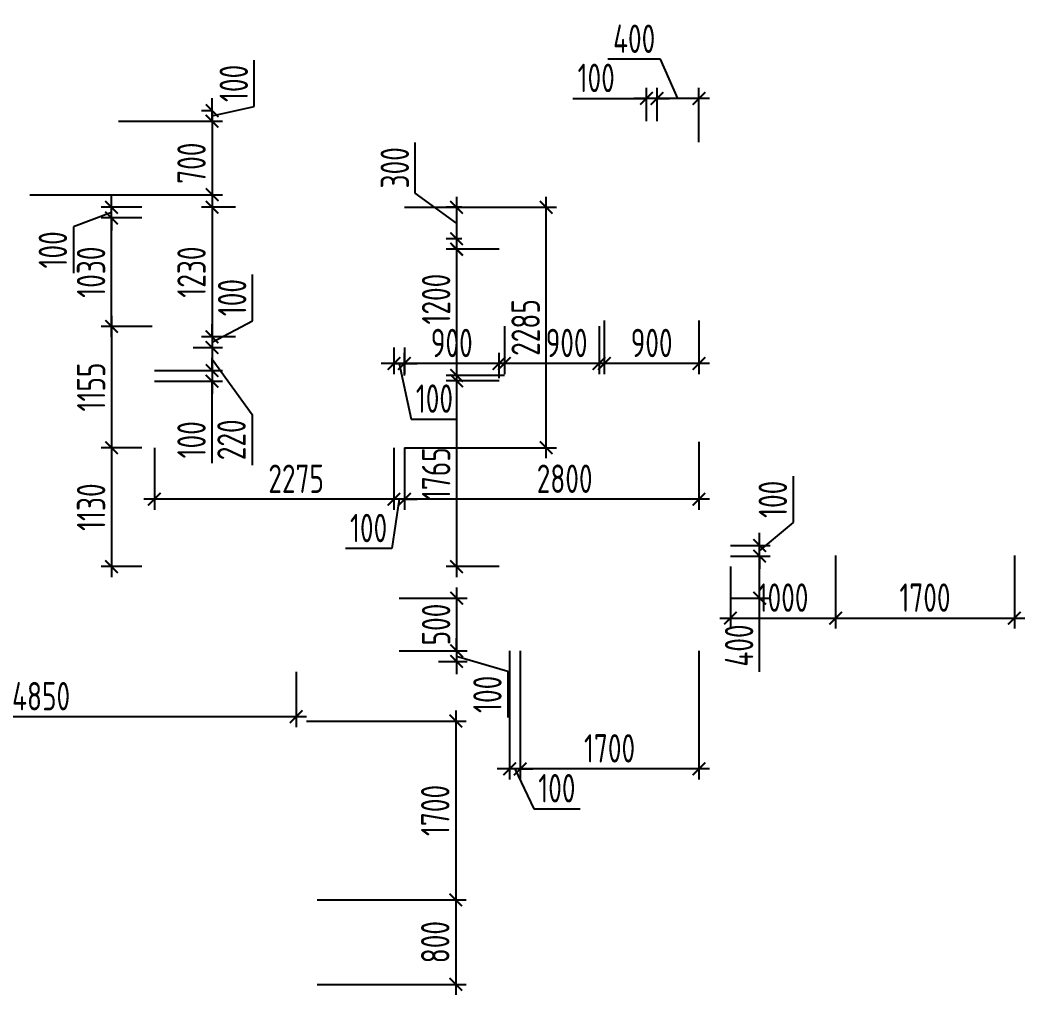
# Model space of a CAD drawing. Header units: millimetres. Extents: x -350007 to 535970, y -888 to 133718.
# Drawn here: x 102983 to 112537, y 71096 to 80359 of the extents above; entities that cross this region are included whole.
import ezdxf

# ---------------------------------------------------------------- set-up
doc = ezdxf.new("R2010")
doc.units = ezdxf.units.MM
doc.layers.add('АР_Размеры нов.', color=15, linetype='Continuous', lineweight=0)
doc.styles.add('ISOCPEUR', font='isocpeur.ttf', dxfattribs={"width": 0.7})
doc.dimstyles.new('R_100', dxfattribs={"dimtxt": 270, "dimasz": 120, "dimexe": 100, "dimexo": 0, "dimgap": 60, "dimtad": 1, "dimdec": 0, "dimrnd": 5, "dimzin": 0, "dimdsep": 46, "dimtxsty": 'ISOCPEUR', "dimblk": 'ARCHTICK', "dimcen": 0, "dimdle": 100, "dimclrd": 256, "dimclre": 256, "dimclrt": 256, "dimadec": 0, "dimazin": 0, "dimtfac": 2, "dimtdec": 0, "dimtofl": 0, "dimtmove": 1, "dimatfit": 3, "dimfxl": 1, "dimtvp": 3, "dimtolj": 1, "dimtzin": 0, "dimarcsym": 0})

# ---------------------------------------------------------------- blocks, each defined once
blk = doc.blocks.new('_ArchTick')
at = {"color": 0, "linetype": 'ByBlock', "const_width": 0.15}
blk.add_lwpolyline([(-0.5, -0.5), (0.5, 0.5)], dxfattribs=at)
blk = doc.blocks.new('*D2667')
at = {"layer": 'АР_Размеры нов.', "lineweight": -2, "ltscale": 100, "transparency": 16777216}
for p, q in [((103852.9, 77348.7), (103852.9, 78579)), ((104139.7, 78479), (103752.9, 78479)), ((104238.8, 77448.7), (103752.9, 77448.7))]:
    blk.add_line(p, q, dxfattribs=at)
at = {"layer": 'АР_Размеры нов.', "lineweight": -2, "ltscale": 100, "transparency": 16777216, "xscale": 120, "yscale": 120, "zscale": 120}
for p, rotation in [((103852.9, 78479), 90), ((103852.9, 77448.7), 270)]:
    blk.add_blockref('_ArchTick', p, dxfattribs=dict(at, rotation=rotation))
at = {"layer": 'АР_Размеры нов.', "ltscale": 100, "transparency": 16777216, "insert": (103657.9, 77963.9), "char_height": 270, "attachment_point": 5, "rotation": 90, "style": 'ISOCPEUR'}
blk.add_mtext('\\A1;1030', dxfattribs=at)
blk = doc.blocks.new('*D2683')
at = {"layer": 'АР_Размеры нов.', "lineweight": -2, "ltscale": 100, "transparency": 16777216}
for p, q in [((107125.2, 73798.2), (107125.2, 71898.2)), ((105707.5, 73698.2), (107225.2, 73698.2)), ((105807.5, 71998.2), (107225.2, 71998.2))]:
    blk.add_line(p, q, dxfattribs=at)
at = {"layer": 'АР_Размеры нов.', "lineweight": -2, "ltscale": 100, "transparency": 16777216, "xscale": 120, "yscale": 120, "zscale": 120}
for p, rotation in [((107125.2, 73698.2), 90), ((107125.2, 71998.2), 270)]:
    blk.add_blockref('_ArchTick', p, dxfattribs=dict(at, rotation=rotation))
at = {"layer": 'АР_Размеры нов.', "ltscale": 100, "transparency": 16777216, "insert": (106930.2, 72848.2), "char_height": 270, "attachment_point": 5, "rotation": 90, "style": 'ISOCPEUR'}
blk.add_mtext('\\A1;1700', dxfattribs=at)
blk = doc.blocks.new('*D2976')
at = {"layer": 'АР_Размеры нов.', "lineweight": -2, "ltscale": 100, "transparency": 16777216}
for p, q in [((107125.2, 72098.2), (107125.2, 71095.7)), ((105807.5, 71998.2), (107225.2, 71998.2)), ((105807.5, 71195.7), (107225.2, 71195.7))]:
    blk.add_line(p, q, dxfattribs=at)
at = {"layer": 'АР_Размеры нов.', "lineweight": -2, "ltscale": 100, "transparency": 16777216, "xscale": 120, "yscale": 120, "zscale": 120}
for p, rotation in [((107125.2, 71998.2), 90), ((107125.2, 71195.7), 270)]:
    blk.add_blockref('_ArchTick', p, dxfattribs=dict(at, rotation=rotation))
at = {"layer": 'АР_Размеры нов.', "ltscale": 100, "transparency": 16777216, "insert": (106930.2, 71596.9), "char_height": 270, "attachment_point": 5, "rotation": 90, "style": 'ISOCPEUR'}
blk.add_mtext('\\A1;800', dxfattribs=at)
blk = doc.blocks.new('*D1975')
at = {"layer": 'АР_Размеры нов.', "lineweight": -2, "ltscale": 100, "transparency": 16777216}
for p, q in [((103852.9, 76395.7), (103852.9, 75065.7)), ((104139.7, 76295.7), (103752.9, 76295.7)), ((104139.7, 75165.7), (103752.9, 75165.7))]:
    blk.add_line(p, q, dxfattribs=at)
at = {"layer": 'АР_Размеры нов.', "lineweight": -2, "ltscale": 100, "transparency": 16777216, "xscale": 120, "yscale": 120, "zscale": 120}
for p, rotation in [((103852.9, 76295.7), 90), ((103852.9, 75165.7), 270)]:
    blk.add_blockref('_ArchTick', p, dxfattribs=dict(at, rotation=rotation))
at = {"layer": 'АР_Размеры нов.', "ltscale": 100, "transparency": 16777216, "insert": (103657.9, 75730.7), "char_height": 270, "attachment_point": 5, "rotation": 90, "style": 'ISOCPEUR'}
blk.add_mtext('\\A1;1130', dxfattribs=at)
blk = doc.blocks.new('*D1976')
at = {"layer": 'АР_Размеры нов.', "lineweight": -2, "ltscale": 100, "transparency": 16777216}
for p, q in [((103852.9, 77348.7), (103852.9, 78579)), ((104139.7, 78479), (103752.9, 78479)), ((104238.8, 77448.7), (103752.9, 77448.7))]:
    blk.add_line(p, q, dxfattribs=at)
at = {"layer": 'АР_Размеры нов.', "lineweight": -2, "ltscale": 100, "transparency": 16777216, "xscale": 120, "yscale": 120, "zscale": 120}
for p, rotation in [((103852.9, 78479), 90), ((103852.9, 77448.7), 270)]:
    blk.add_blockref('_ArchTick', p, dxfattribs=dict(at, rotation=rotation))
at = {"layer": 'АР_Размеры нов.', "ltscale": 100, "transparency": 16777216, "insert": (103657.9, 77963.9), "char_height": 270, "attachment_point": 5, "rotation": 90, "style": 'ISOCPEUR'}
blk.add_mtext('\\A1;1030', dxfattribs=at)
blk = doc.blocks.new('*D1977')
at = {"layer": 'АР_Размеры нов.', "lineweight": -2, "ltscale": 100, "transparency": 16777216}
for p, q in [((110736.6, 75271.6), (110736.6, 74576)), ((112436.6, 75271.6), (112436.6, 74576)), ((110636.6, 74676), (112536.6, 74676))]:
    blk.add_line(p, q, dxfattribs=at)
at = {"layer": 'АР_Размеры нов.', "lineweight": -2, "ltscale": 100, "transparency": 16777216, "xscale": 120, "yscale": 120, "zscale": 120, "rotation": 180}
blk.add_blockref('_ArchTick', (110736.6, 74676), dxfattribs=at)
at = {"layer": 'АР_Размеры нов.', "lineweight": -2, "ltscale": 100, "transparency": 16777216, "xscale": 120, "yscale": 120, "zscale": 120}
blk.add_blockref('_ArchTick', (112436.6, 74676), dxfattribs=at)
at = {"layer": 'АР_Размеры нов.', "ltscale": 100, "transparency": 16777216, "insert": (111586.6, 74871), "char_height": 270, "attachment_point": 5, "style": 'ISOCPEUR'}
blk.add_mtext('\\A1;1700', dxfattribs=at)
blk = doc.blocks.new('*D1978')
at = {"layer": 'АР_Размеры нов.', "lineweight": -2, "ltscale": 100, "transparency": 16777216}
for p, q in [((110736.6, 75271.6), (110736.6, 74576)), ((109737.5, 75165.7), (109737.5, 74576)), ((109637.5, 74676), (110836.6, 74676))]:
    blk.add_line(p, q, dxfattribs=at)
at = {"layer": 'АР_Размеры нов.', "lineweight": -2, "ltscale": 100, "transparency": 16777216, "xscale": 120, "yscale": 120, "zscale": 120, "rotation": 180}
blk.add_blockref('_ArchTick', (109737.5, 74676), dxfattribs=at)
at = {"layer": 'АР_Размеры нов.', "lineweight": -2, "ltscale": 100, "transparency": 16777216, "xscale": 120, "yscale": 120, "zscale": 120}
blk.add_blockref('_ArchTick', (110736.6, 74676), dxfattribs=at)
at = {"layer": 'АР_Размеры нов.', "ltscale": 100, "transparency": 16777216, "insert": (110237, 74871), "char_height": 270, "attachment_point": 5, "style": 'ISOCPEUR'}
blk.add_mtext('\\A1;1000', dxfattribs=at)
blk = doc.blocks.new('*D1766')
at = {"layer": 'АР_Размеры нов.', "lineweight": -2, "ltscale": 500, "transparency": 16777216}
for p, q in [((109070.5, 79987), (108572.5, 79987)), ((109238.2, 79614.9), (109070.5, 79987)), ((109038.9, 79398.5), (109038.9, 79714.9)), ((109437.5, 79198.5), (109437.5, 79714.9)), ((109537.5, 79614.9), (108938.9, 79614.9))]:
    blk.add_line(p, q, dxfattribs=at)
at = {"layer": 'АР_Размеры нов.', "lineweight": -2, "ltscale": 500, "transparency": 16777216, "xscale": 120, "yscale": 120, "zscale": 120, "rotation": 180}
blk.add_blockref('_ArchTick', (109038.9, 79614.9), dxfattribs=at)
at = {"layer": 'АР_Размеры нов.', "lineweight": -2, "ltscale": 500, "transparency": 16777216, "xscale": 120, "yscale": 120, "zscale": 120}
blk.add_blockref('_ArchTick', (109437.5, 79614.9), dxfattribs=at)
at = {"layer": 'АР_Размеры нов.', "lineweight": 13, "ltscale": 500, "transparency": 16777216, "insert": (108821.5, 80182), "char_height": 270, "attachment_point": 5, "style": 'ISOCPEUR'}
blk.add_mtext('\\A1;400', dxfattribs=at)
blk = doc.blocks.new('*D1767')
at = {"layer": 'АР_Размеры нов.', "lineweight": -2, "ltscale": 500, "transparency": 16777216}
for p, q in [((106740.7, 78716), (106740.7, 79195.1)), ((107133.2, 78430.9), (106740.7, 78716)), ((107133.2, 78680.3), (107133.2, 78181.5)), ((107183.8, 78580.3), (107033.2, 78580.3)), ((107183.8, 78281.5), (107033.2, 78281.5))]:
    blk.add_line(p, q, dxfattribs=at)
at = {"layer": 'АР_Размеры нов.', "lineweight": -2, "ltscale": 500, "transparency": 16777216, "xscale": 120, "yscale": 120, "zscale": 120}
for p, rotation in [((107133.2, 78580.3), 90), ((107133.2, 78281.5), 270)]:
    blk.add_blockref('_ArchTick', p, dxfattribs=dict(at, rotation=rotation))
at = {"layer": 'АР_Размеры нов.', "lineweight": 13, "ltscale": 500, "transparency": 16777216, "insert": (106545.7, 78955.6), "char_height": 270, "attachment_point": 5, "rotation": 90, "style": 'ISOCPEUR'}
blk.add_mtext('\\A1;300', dxfattribs=at)
blk = doc.blocks.new('*D1768')
at = {"layer": 'АР_Размеры нов.', "lineweight": -2, "ltscale": 500, "transparency": 16777216}
for p, q in [((107133.2, 78281.5), (107133.2, 76881.5)), ((107537.1, 78181.5), (107033.2, 78181.5)), ((107587.1, 76981.5), (107033.2, 76981.5))]:
    blk.add_line(p, q, dxfattribs=at)
at = {"layer": 'АР_Размеры нов.', "lineweight": -2, "ltscale": 500, "transparency": 16777216, "xscale": 120, "yscale": 120, "zscale": 120}
for p, rotation in [((107133.2, 78181.5), 90), ((107133.2, 76981.5), 270)]:
    blk.add_blockref('_ArchTick', p, dxfattribs=dict(at, rotation=rotation))
at = {"layer": 'АР_Размеры нов.', "lineweight": 13, "ltscale": 500, "transparency": 16777216, "insert": (106938.2, 77707.3), "char_height": 270, "attachment_point": 5, "rotation": 90, "style": 'ISOCPEUR'}
blk.add_mtext('\\A1;1200', dxfattribs=at)
blk = doc.blocks.new('*D1769')
at = {"layer": 'АР_Размеры нов.', "lineweight": -2, "ltscale": 500, "transparency": 16777216}
for p, q in [((107133.2, 77031.5), (107133.2, 75065.7)), ((107537.1, 76931.5), (107033.2, 76931.5)), ((107537.1, 75165.7), (107033.2, 75165.7))]:
    blk.add_line(p, q, dxfattribs=at)
at = {"layer": 'АР_Размеры нов.', "lineweight": -2, "ltscale": 500, "transparency": 16777216, "xscale": 120, "yscale": 120, "zscale": 120}
for p, rotation in [((107133.2, 76931.5), 90), ((107133.2, 75165.7), 270)]:
    blk.add_blockref('_ArchTick', p, dxfattribs=dict(at, rotation=rotation))
at = {"layer": 'АР_Размеры нов.', "lineweight": 13, "ltscale": 500, "transparency": 16777216, "insert": (106938.2, 76048.6), "char_height": 270, "attachment_point": 5, "rotation": 90, "style": 'ISOCPEUR'}
blk.add_mtext('\\A1;1765', dxfattribs=at)
blk = doc.blocks.new('*D1770')
at = {"layer": 'АР_Размеры нов.', "lineweight": -2, "ltscale": 500, "transparency": 16777216}
for p, q in [((108537.5, 77503.8), (108537.5, 76995.9)), ((109437.5, 77503.8), (109437.5, 76995.9)), ((109537.5, 77095.9), (108437.5, 77095.9))]:
    blk.add_line(p, q, dxfattribs=at)
at = {"layer": 'АР_Размеры нов.', "lineweight": -2, "ltscale": 500, "transparency": 16777216, "xscale": 120, "yscale": 120, "zscale": 120, "rotation": 180}
blk.add_blockref('_ArchTick', (108537.5, 77095.9), dxfattribs=at)
at = {"layer": 'АР_Размеры нов.', "lineweight": -2, "ltscale": 500, "transparency": 16777216, "xscale": 120, "yscale": 120, "zscale": 120}
blk.add_blockref('_ArchTick', (109437.5, 77095.9), dxfattribs=at)
at = {"layer": 'АР_Размеры нов.', "lineweight": 13, "ltscale": 500, "transparency": 16777216, "insert": (108987.5, 77290.9), "char_height": 270, "attachment_point": 5, "style": 'ISOCPEUR'}
blk.add_mtext('\\A1;900', dxfattribs=at)
blk = doc.blocks.new('*D1771')
at = {"layer": 'АР_Размеры нов.', "lineweight": -2, "ltscale": 500, "transparency": 16777216}
for p, q in [((107587.1, 77451.5), (107587.1, 76995.9)), ((108487.5, 77451.5), (108487.5, 76995.9)), ((108587.5, 77095.9), (107487.1, 77095.9))]:
    blk.add_line(p, q, dxfattribs=at)
at = {"layer": 'АР_Размеры нов.', "lineweight": -2, "ltscale": 500, "transparency": 16777216, "xscale": 120, "yscale": 120, "zscale": 120, "rotation": 180}
blk.add_blockref('_ArchTick', (107587.1, 77095.9), dxfattribs=at)
at = {"layer": 'АР_Размеры нов.', "lineweight": -2, "ltscale": 500, "transparency": 16777216, "xscale": 120, "yscale": 120, "zscale": 120}
blk.add_blockref('_ArchTick', (108487.5, 77095.9), dxfattribs=at)
at = {"layer": 'АР_Размеры нов.', "lineweight": 13, "ltscale": 500, "transparency": 16777216, "insert": (108179.2, 77290.9), "char_height": 270, "attachment_point": 5, "style": 'ISOCPEUR'}
blk.add_mtext('\\A1;900', dxfattribs=at)
blk = doc.blocks.new('*D1772')
at = {"layer": 'АР_Размеры нов.', "lineweight": -2, "ltscale": 500, "transparency": 16777216}
for p, q in [((106637.1, 76981.5), (106637.1, 77195.9)), ((107537.1, 76956.5), (107537.1, 77195.9)), ((107637.1, 77095.9), (106537.1, 77095.9))]:
    blk.add_line(p, q, dxfattribs=at)
at = {"layer": 'АР_Размеры нов.', "lineweight": -2, "ltscale": 500, "transparency": 16777216, "xscale": 120, "yscale": 120, "zscale": 120, "rotation": 180}
blk.add_blockref('_ArchTick', (106637.1, 77095.9), dxfattribs=at)
at = {"layer": 'АР_Размеры нов.', "lineweight": -2, "ltscale": 500, "transparency": 16777216, "xscale": 120, "yscale": 120, "zscale": 120}
blk.add_blockref('_ArchTick', (107537.1, 77095.9), dxfattribs=at)
at = {"layer": 'АР_Размеры нов.', "lineweight": 13, "ltscale": 500, "transparency": 16777216, "insert": (107087.1, 77290.9), "char_height": 270, "attachment_point": 5, "style": 'ISOCPEUR'}
blk.add_mtext('\\A1;900', dxfattribs=at)
blk = doc.blocks.new('*D1773')
at = {"layer": 'АР_Размеры нов.', "lineweight": -2, "ltscale": 500, "transparency": 16777216}
for p, q in [((103852.9, 77548.7), (103852.9, 76195.7)), ((104238.8, 77448.7), (103752.9, 77448.7)), ((104139.7, 76295.7), (103752.9, 76295.7))]:
    blk.add_line(p, q, dxfattribs=at)
at = {"layer": 'АР_Размеры нов.', "lineweight": -2, "ltscale": 500, "transparency": 16777216, "xscale": 120, "yscale": 120, "zscale": 120}
for p, rotation in [((103852.9, 77448.7), 90), ((103852.9, 76295.7), 270)]:
    blk.add_blockref('_ArchTick', p, dxfattribs=dict(at, rotation=rotation))
at = {"layer": 'АР_Размеры нов.', "lineweight": 13, "ltscale": 500, "transparency": 16777216, "insert": (103657.9, 76872.2), "char_height": 270, "attachment_point": 5, "rotation": 90, "style": 'ISOCPEUR'}
blk.add_mtext('\\A1;1155', dxfattribs=at)
blk = doc.blocks.new('*D1774')
at = {"layer": 'АР_Размеры нов.', "lineweight": -2, "ltscale": 500, "transparency": 16777216}
for p, q in [((103852.9, 78580.3), (103852.9, 78700.3)), ((104139.7, 78580.3), (103752.9, 78580.3)), ((103852.9, 78479), (103852.9, 78580.3)), ((103852.9, 78529.7), (103489.5, 78396.1)), ((104139.7, 78479), (103752.9, 78479)), ((103852.9, 78479), (103852.9, 78359)), ((103489.5, 78396.1), (103489.5, 77954.8))]:
    blk.add_line(p, q, dxfattribs=at)
at = {"layer": 'АР_Размеры нов.', "lineweight": -2, "ltscale": 500, "transparency": 16777216, "xscale": 120, "yscale": 120, "zscale": 120}
for p, rotation in [((103852.9, 78580.3), 270), ((103852.9, 78479), 90)]:
    blk.add_blockref('_ArchTick', p, dxfattribs=dict(at, rotation=rotation))
at = {"layer": 'АР_Размеры нов.', "lineweight": 13, "ltscale": 500, "transparency": 16777216, "insert": (103294.5, 78175.4), "char_height": 270, "attachment_point": 5, "rotation": 90, "style": 'ISOCPEUR'}
blk.add_mtext('\\A1;100', dxfattribs=at)
blk = doc.blocks.new('*D1775')
at = {"layer": 'АР_Размеры нов.', "lineweight": -2, "ltscale": 500, "transparency": 16777216}
for p, q in [((100757.5, 74164.5), (100757.5, 73639.2)), ((105607.5, 74164.5), (105607.5, 73639.2)), ((105707.5, 73739.2), (100657.5, 73739.2))]:
    blk.add_line(p, q, dxfattribs=at)
at = {"layer": 'АР_Размеры нов.', "lineweight": -2, "ltscale": 500, "transparency": 16777216, "xscale": 120, "yscale": 120, "zscale": 120, "rotation": 180}
blk.add_blockref('_ArchTick', (100757.5, 73739.2), dxfattribs=at)
at = {"layer": 'АР_Размеры нов.', "lineweight": -2, "ltscale": 500, "transparency": 16777216, "xscale": 120, "yscale": 120, "zscale": 120}
blk.add_blockref('_ArchTick', (105607.5, 73739.2), dxfattribs=at)
at = {"layer": 'АР_Размеры нов.', "lineweight": 13, "ltscale": 500, "transparency": 16777216, "insert": (103182.5, 73934.2), "char_height": 270, "attachment_point": 5, "style": 'ISOCPEUR'}
blk.add_mtext('\\A1;4850', dxfattribs=at)
blk = doc.blocks.new('*D1777')
at = {"layer": 'АР_Размеры нов.', "lineweight": -2, "ltscale": 500, "transparency": 16777216}
for p, q in [((107133.2, 74965.7), (107133.2, 74264.5)), ((106586.4, 74865.7), (107233.2, 74865.7)), ((106586.4, 74364.5), (107233.2, 74364.5))]:
    blk.add_line(p, q, dxfattribs=at)
at = {"layer": 'АР_Размеры нов.', "lineweight": -2, "ltscale": 500, "transparency": 16777216, "xscale": 120, "yscale": 120, "zscale": 120}
for p, rotation in [((107133.2, 74865.7), 90), ((107133.2, 74364.5), 270)]:
    blk.add_blockref('_ArchTick', p, dxfattribs=dict(at, rotation=rotation))
at = {"layer": 'АР_Размеры нов.', "lineweight": 13, "ltscale": 500, "transparency": 16777216, "insert": (106938.2, 74615.1), "char_height": 270, "attachment_point": 5, "rotation": 90, "style": 'ISOCPEUR'}
blk.add_mtext('\\A1;500', dxfattribs=at)
blk = doc.blocks.new('*D1778')
at = {"layer": 'АР_Размеры нов.', "lineweight": -2, "ltscale": 500, "transparency": 16777216}
for p, q in [((104808.1, 78680.4), (104808.1, 77248.7)), ((105031.5, 78580.4), (104708.1, 78580.4)), ((105031.5, 77348.7), (104708.1, 77348.7))]:
    blk.add_line(p, q, dxfattribs=at)
at = {"layer": 'АР_Размеры нов.', "lineweight": -2, "ltscale": 500, "transparency": 16777216, "xscale": 120, "yscale": 120, "zscale": 120}
for p, rotation in [((104808.1, 78580.4), 90), ((104808.1, 77348.7), 270)]:
    blk.add_blockref('_ArchTick', p, dxfattribs=dict(at, rotation=rotation))
at = {"layer": 'АР_Размеры нов.', "lineweight": 13, "ltscale": 500, "transparency": 16777216, "insert": (104613.1, 77964.6), "char_height": 270, "attachment_point": 5, "rotation": 90, "style": 'ISOCPEUR'}
blk.add_mtext('\\A1;1230', dxfattribs=at)
blk = doc.blocks.new('*D1779')
at = {"layer": 'АР_Размеры нов.', "lineweight": -2, "ltscale": 500, "transparency": 16777216}
for p, q in [((105193.8, 77501.3), (105193.8, 77942.6)), ((104808.1, 77298.7), (105193.8, 77501.3)), ((104808.1, 77348.7), (104808.1, 77468.7)), ((105031.5, 77348.7), (104708.1, 77348.7)), ((104808.1, 77348.7), (104808.1, 77248.7)), ((104627.2, 77248.7), (104908.1, 77248.7)), ((104808.1, 77248.7), (104808.1, 77128.7))]:
    blk.add_line(p, q, dxfattribs=at)
at = {"layer": 'АР_Размеры нов.', "lineweight": -2, "ltscale": 500, "transparency": 16777216, "xscale": 120, "yscale": 120, "zscale": 120}
for p, rotation in [((104808.1, 77348.7), 270), ((104808.1, 77248.7), 90)]:
    blk.add_blockref('_ArchTick', p, dxfattribs=dict(at, rotation=rotation))
at = {"layer": 'АР_Размеры нов.', "lineweight": 13, "ltscale": 500, "transparency": 16777216, "insert": (104998.8, 77722), "char_height": 270, "attachment_point": 5, "rotation": 90, "style": 'ISOCPEUR'}
blk.add_mtext('\\A1;100', dxfattribs=at)
blk = doc.blocks.new('*D1780')
at = {"layer": 'АР_Размеры нов.', "lineweight": -2, "ltscale": 500, "transparency": 16777216}
for p, q in [((104808.1, 77348.7), (104808.1, 76928.3)), ((104627.2, 77248.7), (104908.1, 77248.7)), ((104808.1, 77138.5), (105188.1, 76610.2)), ((104259.7, 77028.3), (104908.1, 77028.3)), ((105188.1, 76610.2), (105188.1, 76131.1))]:
    blk.add_line(p, q, dxfattribs=at)
at = {"layer": 'АР_Размеры нов.', "lineweight": -2, "ltscale": 500, "transparency": 16777216, "xscale": 120, "yscale": 120, "zscale": 120}
for p, rotation in [((104808.1, 77248.7), 90), ((104808.1, 77028.3), 270)]:
    blk.add_blockref('_ArchTick', p, dxfattribs=dict(at, rotation=rotation))
at = {"layer": 'АР_Размеры нов.', "lineweight": 13, "ltscale": 500, "transparency": 16777216, "insert": (104993.1, 76370.7), "char_height": 270, "attachment_point": 5, "rotation": 90, "style": 'ISOCPEUR'}
blk.add_mtext('\\A1;220', dxfattribs=at)
blk = doc.blocks.new('*D1781')
at = {"layer": 'АР_Размеры нов.', "lineweight": -2, "ltscale": 500, "transparency": 16777216}
for p, q in [((107984.6, 76195.3), (107984.6, 78680.3)), ((106637.1, 78580.3), (108084.6, 78580.3)), ((106637.1, 76295.3), (108084.6, 76295.3))]:
    blk.add_line(p, q, dxfattribs=at)
at = {"layer": 'АР_Размеры нов.', "lineweight": -2, "ltscale": 500, "transparency": 16777216, "xscale": 120, "yscale": 120, "zscale": 120}
for p, rotation in [((107984.6, 78580.3), 90), ((107984.6, 76295.3), 270)]:
    blk.add_blockref('_ArchTick', p, dxfattribs=dict(at, rotation=rotation))
at = {"layer": 'АР_Размеры нов.', "lineweight": 13, "ltscale": 500, "transparency": 16777216, "insert": (107789.6, 77437.8), "char_height": 270, "attachment_point": 5, "rotation": 90, "style": 'ISOCPEUR'}
blk.add_mtext('\\A1;2285', dxfattribs=at)
blk = doc.blocks.new('*D2153')
at = {"layer": 'АР_Размеры нов.', "lineweight": -2, "ltscale": 500, "transparency": 16777216}
for p, q in [((108938.9, 79398.5), (108938.9, 79714.9)), ((109038.9, 79398.5), (109038.9, 79714.9)), ((108239.7, 79614.9), (108938.9, 79614.9)), ((108938.9, 79614.9), (108818.9, 79614.9)), ((109038.9, 79614.9), (108938.9, 79614.9)), ((109038.9, 79614.9), (109158.9, 79614.9))]:
    blk.add_line(p, q, dxfattribs=at)
at = {"layer": 'АР_Размеры нов.', "lineweight": -2, "ltscale": 500, "transparency": 16777216, "xscale": 120, "yscale": 120, "zscale": 120}
blk.add_blockref('_ArchTick', (108938.9, 79614.9), dxfattribs=at)
at = {"layer": 'АР_Размеры нов.', "lineweight": -2, "ltscale": 500, "transparency": 16777216, "xscale": 120, "yscale": 120, "zscale": 120, "rotation": 180}
blk.add_blockref('_ArchTick', (109038.9, 79614.9), dxfattribs=at)
at = {"layer": 'АР_Размеры нов.', "lineweight": 13, "ltscale": 500, "transparency": 16777216, "insert": (108460.4, 79809.9), "char_height": 270, "attachment_point": 5, "style": 'ISOCPEUR'}
blk.add_mtext('\\A1;100', dxfattribs=at)
blk = doc.blocks.new('*D2162')
at = {"layer": 'АР_Размеры нов.', "lineweight": -2, "ltscale": 500, "transparency": 16777216}
for p, q in [((104808.1, 79498.5), (104808.1, 78600.3)), ((103917.9, 79398.5), (104908.1, 79398.5)), ((103075.7, 78700.3), (104908.1, 78700.3))]:
    blk.add_line(p, q, dxfattribs=at)
at = {"layer": 'АР_Размеры нов.', "lineweight": -2, "ltscale": 500, "transparency": 16777216, "xscale": 120, "yscale": 120, "zscale": 120}
for p, rotation in [((104808.1, 79398.5), 90), ((104808.1, 78700.3), 270)]:
    blk.add_blockref('_ArchTick', p, dxfattribs=dict(at, rotation=rotation))
at = {"layer": 'АР_Размеры нов.', "lineweight": 13, "ltscale": 500, "transparency": 16777216, "insert": (104613.1, 78999.4), "char_height": 270, "attachment_point": 5, "rotation": 90, "style": 'ISOCPEUR'}
blk.add_mtext('\\A1;700', dxfattribs=at)
blk = doc.blocks.new('*D2163')
at = {"layer": 'АР_Размеры нов.', "lineweight": -2, "ltscale": 500, "transparency": 16777216}
for p, q in [((105209.6, 79537), (105209.6, 79978.3)), ((104808.1, 79498.5), (104808.1, 79618.5)), ((104809.6, 79498.5), (104708.1, 79498.5)), ((104808.1, 79448.5), (105209.6, 79537)), ((104808.1, 79398.5), (104808.1, 79498.5)), ((104808.1, 79398.5), (104908.1, 79398.5)), ((104808.1, 79398.5), (104808.1, 79278.5))]:
    blk.add_line(p, q, dxfattribs=at)
at = {"layer": 'АР_Размеры нов.', "lineweight": -2, "ltscale": 500, "transparency": 16777216, "xscale": 120, "yscale": 120, "zscale": 120}
for p, rotation in [((104808.1, 79498.5), 270), ((104808.1, 79398.5), 90)]:
    blk.add_blockref('_ArchTick', p, dxfattribs=dict(at, rotation=rotation))
at = {"layer": 'АР_Размеры нов.', "lineweight": 13, "ltscale": 500, "transparency": 16777216, "insert": (105014.6, 79757.6), "char_height": 270, "attachment_point": 5, "rotation": 90, "style": 'ISOCPEUR'}
blk.add_mtext('\\A1;100', dxfattribs=at)
blk = doc.blocks.new('*D2171')
at = {"layer": 'АР_Размеры нов.', "lineweight": -2, "ltscale": 500, "transparency": 16777216}
for p, q in [((107133.2, 74364.5), (107133.2, 74484.5)), ((106961.4, 74364.5), (107233.2, 74364.5)), ((107133.2, 74364.5), (107133.2, 74264.5)), ((106961.4, 74264.5), (107233.2, 74264.5)), ((107133.2, 74314.5), (107621.1, 74172.4)), ((107133.2, 74264.5), (107133.2, 74144.5)), ((107621.1, 74172.4), (107621.1, 73731.1))]:
    blk.add_line(p, q, dxfattribs=at)
at = {"layer": 'АР_Размеры нов.', "lineweight": -2, "ltscale": 500, "transparency": 16777216, "xscale": 120, "yscale": 120, "zscale": 120}
for p, rotation in [((107133.2, 74364.5), 270), ((107133.2, 74264.5), 90)]:
    blk.add_blockref('_ArchTick', p, dxfattribs=dict(at, rotation=rotation))
at = {"layer": 'АР_Размеры нов.', "lineweight": 13, "ltscale": 500, "transparency": 16777216, "insert": (107426.1, 73951.8), "char_height": 270, "attachment_point": 5, "rotation": 90, "style": 'ISOCPEUR'}
blk.add_mtext('\\A1;100', dxfattribs=at)
blk = doc.blocks.new('*D2172')
at = {"layer": 'АР_Размеры нов.', "lineweight": -2, "ltscale": 500, "transparency": 16777216}
for p, q in [((106537.1, 77248.7), (106537.1, 76995.9)), ((106637.1, 77248.7), (106637.1, 76995.9)), ((106537.1, 77095.9), (106417.1, 77095.9)), ((106537.1, 77095.9), (106637.1, 77095.9)), ((106587.1, 77095.9), (106701.7, 76567.3)), ((106637.1, 77095.9), (106757.1, 77095.9)), ((106701.7, 76567.3), (107143, 76567.3))]:
    blk.add_line(p, q, dxfattribs=at)
at = {"layer": 'АР_Размеры нов.', "lineweight": -2, "ltscale": 500, "transparency": 16777216, "xscale": 120, "yscale": 120, "zscale": 120}
blk.add_blockref('_ArchTick', (106537.1, 77095.9), dxfattribs=at)
at = {"layer": 'АР_Размеры нов.', "lineweight": -2, "ltscale": 500, "transparency": 16777216, "xscale": 120, "yscale": 120, "zscale": 120, "rotation": 180}
blk.add_blockref('_ArchTick', (106637.1, 77095.9), dxfattribs=at)
at = {"layer": 'АР_Размеры нов.', "lineweight": 13, "ltscale": 500, "transparency": 16777216, "insert": (106922.3, 76762.3), "char_height": 270, "attachment_point": 5, "style": 'ISOCPEUR'}
blk.add_mtext('\\A1;100', dxfattribs=at)
blk = doc.blocks.new('*D2176')
at = {"layer": 'АР_Размеры нов.', "lineweight": -2, "ltscale": 500, "transparency": 16777216}
for p, q in [((109437.5, 76352.8), (109437.5, 75705.7)), ((106637.1, 76295.3), (106637.1, 75705.7)), ((109537.5, 75805.7), (106537.1, 75805.7))]:
    blk.add_line(p, q, dxfattribs=at)
at = {"layer": 'АР_Размеры нов.', "lineweight": -2, "ltscale": 500, "transparency": 16777216, "xscale": 120, "yscale": 120, "zscale": 120, "rotation": 180}
blk.add_blockref('_ArchTick', (106637.1, 75805.7), dxfattribs=at)
at = {"layer": 'АР_Размеры нов.', "lineweight": -2, "ltscale": 500, "transparency": 16777216, "xscale": 120, "yscale": 120, "zscale": 120}
blk.add_blockref('_ArchTick', (109437.5, 75805.7), dxfattribs=at)
at = {"layer": 'АР_Размеры нов.', "lineweight": 13, "ltscale": 500, "transparency": 16777216, "insert": (108160.5, 76000.7), "char_height": 270, "attachment_point": 5, "style": 'ISOCPEUR'}
blk.add_mtext('\\A1;2800', dxfattribs=at)
blk = doc.blocks.new('*D2177')
at = {"layer": 'АР_Размеры нов.', "lineweight": -2, "ltscale": 500, "transparency": 16777216}
for p, q in [((106537.1, 76295.3), (106537.1, 75705.7)), ((106637.1, 76295.3), (106637.1, 75705.7)), ((106537.1, 75805.7), (106417.1, 75805.7)), ((106587.1, 75805.7), (106517.3, 75337.3)), ((106637.1, 75805.7), (106537.1, 75805.7)), ((106637.1, 75805.7), (106757.1, 75805.7)), ((106517.3, 75337.3), (106076, 75337.3))]:
    blk.add_line(p, q, dxfattribs=at)
at = {"layer": 'АР_Размеры нов.', "lineweight": -2, "ltscale": 500, "transparency": 16777216, "xscale": 120, "yscale": 120, "zscale": 120}
blk.add_blockref('_ArchTick', (106537.1, 75805.7), dxfattribs=at)
at = {"layer": 'АР_Размеры нов.', "lineweight": -2, "ltscale": 500, "transparency": 16777216, "xscale": 120, "yscale": 120, "zscale": 120, "rotation": 180}
blk.add_blockref('_ArchTick', (106637.1, 75805.7), dxfattribs=at)
at = {"layer": 'АР_Размеры нов.', "lineweight": 13, "ltscale": 500, "transparency": 16777216, "insert": (106296.6, 75532.3), "char_height": 270, "attachment_point": 5, "style": 'ISOCPEUR'}
blk.add_mtext('\\A1;100', dxfattribs=at)
blk = doc.blocks.new('*D2178')
at = {"layer": 'АР_Размеры нов.', "lineweight": -2, "ltscale": 500, "transparency": 16777216}
for p, q in [((104259.7, 76295.7), (104259.7, 75705.7)), ((106537.1, 76295.3), (106537.1, 75705.7)), ((106637.1, 75805.7), (104159.7, 75805.7))]:
    blk.add_line(p, q, dxfattribs=at)
at = {"layer": 'АР_Размеры нов.', "lineweight": -2, "ltscale": 500, "transparency": 16777216, "xscale": 120, "yscale": 120, "zscale": 120, "rotation": 180}
blk.add_blockref('_ArchTick', (104259.7, 75805.7), dxfattribs=at)
at = {"layer": 'АР_Размеры нов.', "lineweight": -2, "ltscale": 500, "transparency": 16777216, "xscale": 120, "yscale": 120, "zscale": 120}
blk.add_blockref('_ArchTick', (106537.1, 75805.7), dxfattribs=at)
at = {"layer": 'АР_Размеры нов.', "lineweight": 13, "ltscale": 500, "transparency": 16777216, "insert": (105607.5, 76000.7), "char_height": 270, "attachment_point": 5, "style": 'ISOCPEUR'}
blk.add_mtext('\\A1;2275', dxfattribs=at)
blk = doc.blocks.new('*D2182')
at = {"layer": 'АР_Размеры нов.', "lineweight": -2, "ltscale": 500, "transparency": 16777216}
for p, q in [((110014.2, 74765.7), (110014.2, 75365.7)), ((109737.5, 75265.7), (110114.2, 75265.7)), ((109737.5, 74865.7), (110114.2, 74865.7)), ((110014.2, 74166.7), (110014.2, 74865.7))]:
    blk.add_line(p, q, dxfattribs=at)
at = {"layer": 'АР_Размеры нов.', "lineweight": -2, "ltscale": 500, "transparency": 16777216, "xscale": 120, "yscale": 120, "zscale": 120}
for p, rotation in [((110014.2, 75265.7), 90), ((110014.2, 74865.7), 270)]:
    blk.add_blockref('_ArchTick', p, dxfattribs=dict(at, rotation=rotation))
at = {"layer": 'АР_Размеры нов.', "lineweight": 13, "ltscale": 500, "transparency": 16777216, "insert": (109819.2, 74415.7), "char_height": 270, "attachment_point": 5, "rotation": 90, "style": 'ISOCPEUR'}
blk.add_mtext('\\A1;400', dxfattribs=at)
blk = doc.blocks.new('*D2183')
at = {"layer": 'АР_Размеры нов.', "lineweight": -2, "ltscale": 500, "transparency": 16777216}
for p, q in [((110335, 75584.4), (110335, 76025.7)), ((110014.2, 75315.7), (110335, 75584.4)), ((110014.2, 75365.7), (110014.2, 75485.7)), ((109737.5, 75365.7), (110114.2, 75365.7)), ((110014.2, 75265.7), (110014.2, 75365.7)), ((109737.5, 75265.7), (110114.2, 75265.7)), ((110014.2, 75265.7), (110014.2, 75145.7))]:
    blk.add_line(p, q, dxfattribs=at)
at = {"layer": 'АР_Размеры нов.', "lineweight": -2, "ltscale": 500, "transparency": 16777216, "xscale": 120, "yscale": 120, "zscale": 120}
for p, rotation in [((110014.2, 75365.7), 270), ((110014.2, 75265.7), 90)]:
    blk.add_blockref('_ArchTick', p, dxfattribs=dict(at, rotation=rotation))
at = {"layer": 'АР_Размеры нов.', "lineweight": 13, "ltscale": 500, "transparency": 16777216, "insert": (110140, 75805), "char_height": 270, "attachment_point": 5, "rotation": 90, "style": 'ISOCPEUR'}
blk.add_mtext('\\A1;100', dxfattribs=at)
blk = doc.blocks.new('*D3306')
at = {"layer": 'АР_Размеры нов.', "lineweight": -2, "transparency": 16777216}
for p, q in [((104808.1, 77028.3), (104808.1, 77148.3)), ((104259.7, 77028.3), (104908.1, 77028.3)), ((104808.1, 77028.3), (104808.1, 76928.3)), ((104260, 76928.3), (104908.1, 76928.3)), ((104808.1, 76928.3), (104808.1, 76808.3)), ((104808.1, 76150), (104808.1, 76928.3))]:
    blk.add_line(p, q, dxfattribs=at)
at = {"layer": 'АР_Размеры нов.', "lineweight": -2, "transparency": 16777216, "xscale": 120, "yscale": 120, "zscale": 120}
for p, rotation in [((104808.1, 77028.3), 270), ((104808.1, 76928.3), 90)]:
    blk.add_blockref('_ArchTick', p, dxfattribs=dict(at, rotation=rotation))
at = {"layer": 'АР_Размеры нов.', "transparency": 16777216, "insert": (104613.1, 76370.7), "char_height": 270, "attachment_point": 5, "rotation": 90, "style": 'ISOCPEUR'}
blk.add_mtext('\\A1;100', dxfattribs=at)
blk = doc.blocks.new('*D3328')
at = {"layer": 'АР_Размеры нов.', "lineweight": -2, "transparency": 16777216}
for p, q in [((107737.5, 74364.5), (107737.5, 73143.6)), ((109437.5, 74364.5), (109437.5, 73143.6)), ((109537.5, 73243.6), (107637.5, 73243.6))]:
    blk.add_line(p, q, dxfattribs=at)
at = {"layer": 'АР_Размеры нов.', "lineweight": -2, "transparency": 16777216, "xscale": 120, "yscale": 120, "zscale": 120, "rotation": 180}
blk.add_blockref('_ArchTick', (107737.5, 73243.6), dxfattribs=at)
at = {"layer": 'АР_Размеры нов.', "lineweight": -2, "transparency": 16777216, "xscale": 120, "yscale": 120, "zscale": 120}
blk.add_blockref('_ArchTick', (109437.5, 73243.6), dxfattribs=at)
at = {"layer": 'АР_Размеры нов.', "transparency": 16777216, "insert": (108587.5, 73438.6), "char_height": 270, "attachment_point": 5, "style": 'ISOCPEUR'}
blk.add_mtext('\\A1;1700', dxfattribs=at)
blk = doc.blocks.new('*D3329')
at = {"layer": 'АР_Размеры нов.', "lineweight": -2, "transparency": 16777216}
for p, q in [((107637.5, 74364.5), (107637.5, 73143.6)), ((107737.5, 74364.5), (107737.5, 73143.6)), ((107637.5, 73243.6), (107517.5, 73243.6)), ((107737.5, 73243.6), (107637.5, 73243.6)), ((107687.5, 73243.6), (107866, 72864.6)), ((107737.5, 73243.6), (107857.5, 73243.6)), ((107866, 72864.6), (108307.3, 72864.6))]:
    blk.add_line(p, q, dxfattribs=at)
at = {"layer": 'АР_Размеры нов.', "lineweight": -2, "transparency": 16777216, "xscale": 120, "yscale": 120, "zscale": 120}
blk.add_blockref('_ArchTick', (107637.5, 73243.6), dxfattribs=at)
at = {"layer": 'АР_Размеры нов.', "lineweight": -2, "transparency": 16777216, "xscale": 120, "yscale": 120, "zscale": 120, "rotation": 180}
blk.add_blockref('_ArchTick', (107737.5, 73243.6), dxfattribs=at)
at = {"layer": 'АР_Размеры нов.', "transparency": 16777216, "insert": (108086.6, 73059.6), "char_height": 270, "attachment_point": 5, "style": 'ISOCPEUR'}
blk.add_mtext('\\A1;100', dxfattribs=at)

msp = doc.modelspace()

# ---------------------------------------------------------------- dimensions: what is measured, and where the dimension line sits
at = {"layer": 'АР_Размеры нов.', "lineweight": 13, "ltscale": 500}
for base, p1, p2, picture, middle in [((109038.9, 79614.9), (109437.5, 79198.5), (109038.9, 79398.5), '*D1766', (109010.5, 79987)), ((108938.9, 79614.9), (109038.9, 79398.5), (108938.9, 79398.5), '*D2153', (108460.4, 79575.1)), ((107587.1, 77095.9), (108487.5, 77451.5), (107587.1, 77451.5), '*D1771', (108179.2, 77095.9)), ((106637.1, 77095.9), (106537.1, 77248.7), (106637.1, 77248.7), '*D2172', (106761.7, 76567.3)), ((106637.1, 75805.7), (109437.5, 76352.8), (106637.1, 76295.3), '*D2176', (108160.5, 75805.7)), ((104259.7, 75805.7), (106537.1, 76295.3), (104259.7, 76295.7), '*D2178', (105607.5, 75805.7)), ((106537.1, 75805.7), (106637.1, 76295.3), (106537.1, 76295.3), '*D2177', (106457.3, 75337.3))]:
    dim = msp.add_linear_dim(base=base, p1=p1, p2=p2, dimstyle='R_100', override={"dimpost": '\\X'}, dxfattribs=at)
    dim.commit()
    dim.dimension.update_dxf_attribs({"geometry": picture, "text_midpoint": middle, "dimtype": 160})
for base, p1, p2, picture, middle in [((104808.1, 79498.5), (104808.1, 79398.5), (104809.6, 79498.5), '*D2163', (105209.6, 79597)), ((104808.1, 78700.3), (103917.9, 79398.5), (103075.7, 78700.3), '*D2162', (104808.1, 78999.4)), ((107133.2, 78281.5), (107183.8, 78580.3), (107183.8, 78281.5), '*D1767', (106740.7, 78776)), ((103852.9, 78580.3), (104139.7, 78479), (104139.7, 78580.3), '*D1774', (103489.5, 78336.1)), ((107133.2, 76981.5), (107537.1, 78181.5), (107587.1, 76981.5), '*D1768', (107133.2, 77707.3)), ((104808.1, 77248.7), (105031.5, 77348.7), (104627.2, 77248.7), '*D1779', (105193.8, 77561.3)), ((104808.1, 77028.3), (104627.2, 77248.7), (104259.7, 77028.3), '*D1780', (105188.1, 76550.2)), ((110014.2, 75365.7), (109737.5, 75265.7), (109737.5, 75365.7), '*D2183', (110335, 75644.4)), ((110014.2, 75265.7), (109737.5, 74865.7), (109737.5, 75265.7), '*D2182', (110119.4, 74415.7)), ((107133.2, 74264.5), (106961.4, 74364.5), (106961.4, 74264.5), '*D2171', (107621.1, 74112.4))]:
    dim = msp.add_linear_dim(base=base, p1=p1, p2=p2, angle=90, dimstyle='R_100', override={"dimpost": '\\X'}, dxfattribs=at)
    dim.commit()
    dim.dimension.update_dxf_attribs({"geometry": picture, "text_midpoint": middle, "dimtype": 160})
for base, p1, p2, override, picture, middle in [((104808.1, 77348.7), (105031.5, 78580.4), (105031.5, 77348.7), {"dimpost": '\\X'}, '*D1778', (104613.1, 77964.6)), ((107984.6, 78580.3), (106637.1, 76295.3), (106637.1, 78580.3), {"dimpost": '\\X'}, '*D1781', (107789.6, 77437.8)), ((103852.9, 76295.7), (104238.8, 77448.7), (104139.7, 76295.7), {"dimpost": '\\X', "dimfxl": 2.5, "dimarcsym": 1}, '*D1773', (103657.9, 76872.2)), ((107133.2, 75165.7), (107537.1, 76931.5), (107537.1, 75165.7), {"dimpost": '\\X'}, '*D1769', (106938.2, 76048.6)), ((107133.2, 74364.5), (106586.4, 74865.7), (106586.4, 74364.5), {"dimpost": '\\X'}, '*D1777', (106938.2, 74615.1))]:
    dim = msp.add_linear_dim(base=base, p1=p1, p2=p2, angle=90, dimstyle='R_100', override=override, dxfattribs=at)
    dim.commit()
    dim.dimension.update_dxf_attribs({"geometry": picture, "text_midpoint": middle})
at = {"layer": 'АР_Размеры нов.', "ltscale": 100}
for base, p1, p2, picture, middle in [((103852.9, 78479), (104238.8, 77448.7), (104139.7, 78479), '*D2667', (103657.9, 77963.9)), ((103852.9, 78479), (104238.8, 77448.7), (104139.7, 78479), '*D1976', (103657.9, 77963.9)), ((103852.9, 75165.7), (104139.7, 76295.7), (104139.7, 75165.7), '*D1975', (103657.9, 75730.7)), ((107125.2, 71998.2), (105707.5, 73698.2), (105807.5, 71998.2), '*D2683', (106930.2, 72848.2)), ((107125.1828, 71195.6825), (105807.4585, 71998.1647), (105807.4585, 71195.6825), '*D2976', (106930.1828, 71596.9236))]:
    dim = msp.add_linear_dim(base=base, p1=p1, p2=p2, angle=90, dimstyle='R_100', override={"dimpost": '\\X', "dimfxl": 2.5, "dimarcsym": 1}, dxfattribs=at)
    dim.commit()
    dim.dimension.update_dxf_attribs({"geometry": picture, "text_midpoint": middle})
at = {"layer": 'АР_Размеры нов.', "lineweight": 13, "ltscale": 500}
for base, p1, p2, picture, middle in [((108537.5, 77095.9), (109437.5, 77503.8), (108537.5, 77503.8), '*D1770', (108987.5, 77290.9)), ((106637.1, 77095.9), (107537.1, 76956.5), (106637.1, 76981.5), '*D1772', (107087.1, 77290.9)), ((100757.5, 73739.2), (105607.5, 74164.5), (100757.5, 74164.5), '*D1775', (103182.5, 73934.2))]:
    dim = msp.add_linear_dim(base=base, p1=p1, p2=p2, dimstyle='R_100', override={"dimpost": '\\X'}, dxfattribs=at)
    dim.commit()
    dim.dimension.update_dxf_attribs({"geometry": picture, "text_midpoint": middle})
at = {"layer": 'АР_Размеры нов.'}
dim = msp.add_linear_dim(base=(104808.1, 76928.3), p1=(104259.7, 77028.3), p2=(104260, 76928.3), angle=90, dimstyle='R_100', override={"dimpost": '\\X'}, dxfattribs=at)
dim.commit()
dim.dimension.update_dxf_attribs({"geometry": '*D3306', "text_midpoint": (104993.1, 76370.7), "dimtype": 160})
at = {"layer": 'АР_Размеры нов.', "ltscale": 100}
for base, p1, p2, picture, middle in [((110736.6, 74676), (109737.5, 75165.7), (110736.6, 75271.6), '*D1978', (110237, 74871)), ((112436.6, 74676), (110736.6, 75271.6), (112436.6, 75271.6), '*D1977', (111586.6, 74871))]:
    dim = msp.add_linear_dim(base=base, p1=p1, p2=p2, dimstyle='R_100', override={"dimpost": '\\X', "dimfxl": 2.5, "dimarcsym": 1}, dxfattribs=at)
    dim.commit()
    dim.dimension.update_dxf_attribs({"geometry": picture, "text_midpoint": middle})
at = {"layer": 'АР_Размеры нов.'}
dim = msp.add_linear_dim(base=(107637.5, 73243.6), p1=(107737.5, 74364.5), p2=(107637.5, 74364.5), dimstyle='R_100', override={"dimpost": '\\X'}, dxfattribs=at)
dim.commit()
dim.dimension.update_dxf_attribs({"geometry": '*D3329', "text_midpoint": (107926, 72864.6), "dimtype": 160})
dim = msp.add_linear_dim(base=(107737.5, 73243.6), p1=(109437.5, 74364.5), p2=(107737.5, 74364.5), dimstyle='R_100', override={"dimpost": '\\X'}, dxfattribs=at)
dim.commit()
dim.dimension.update_dxf_attribs({"geometry": '*D3328', "text_midpoint": (108587.5, 73438.6)})

doc.saveas('drawing.dxf')
